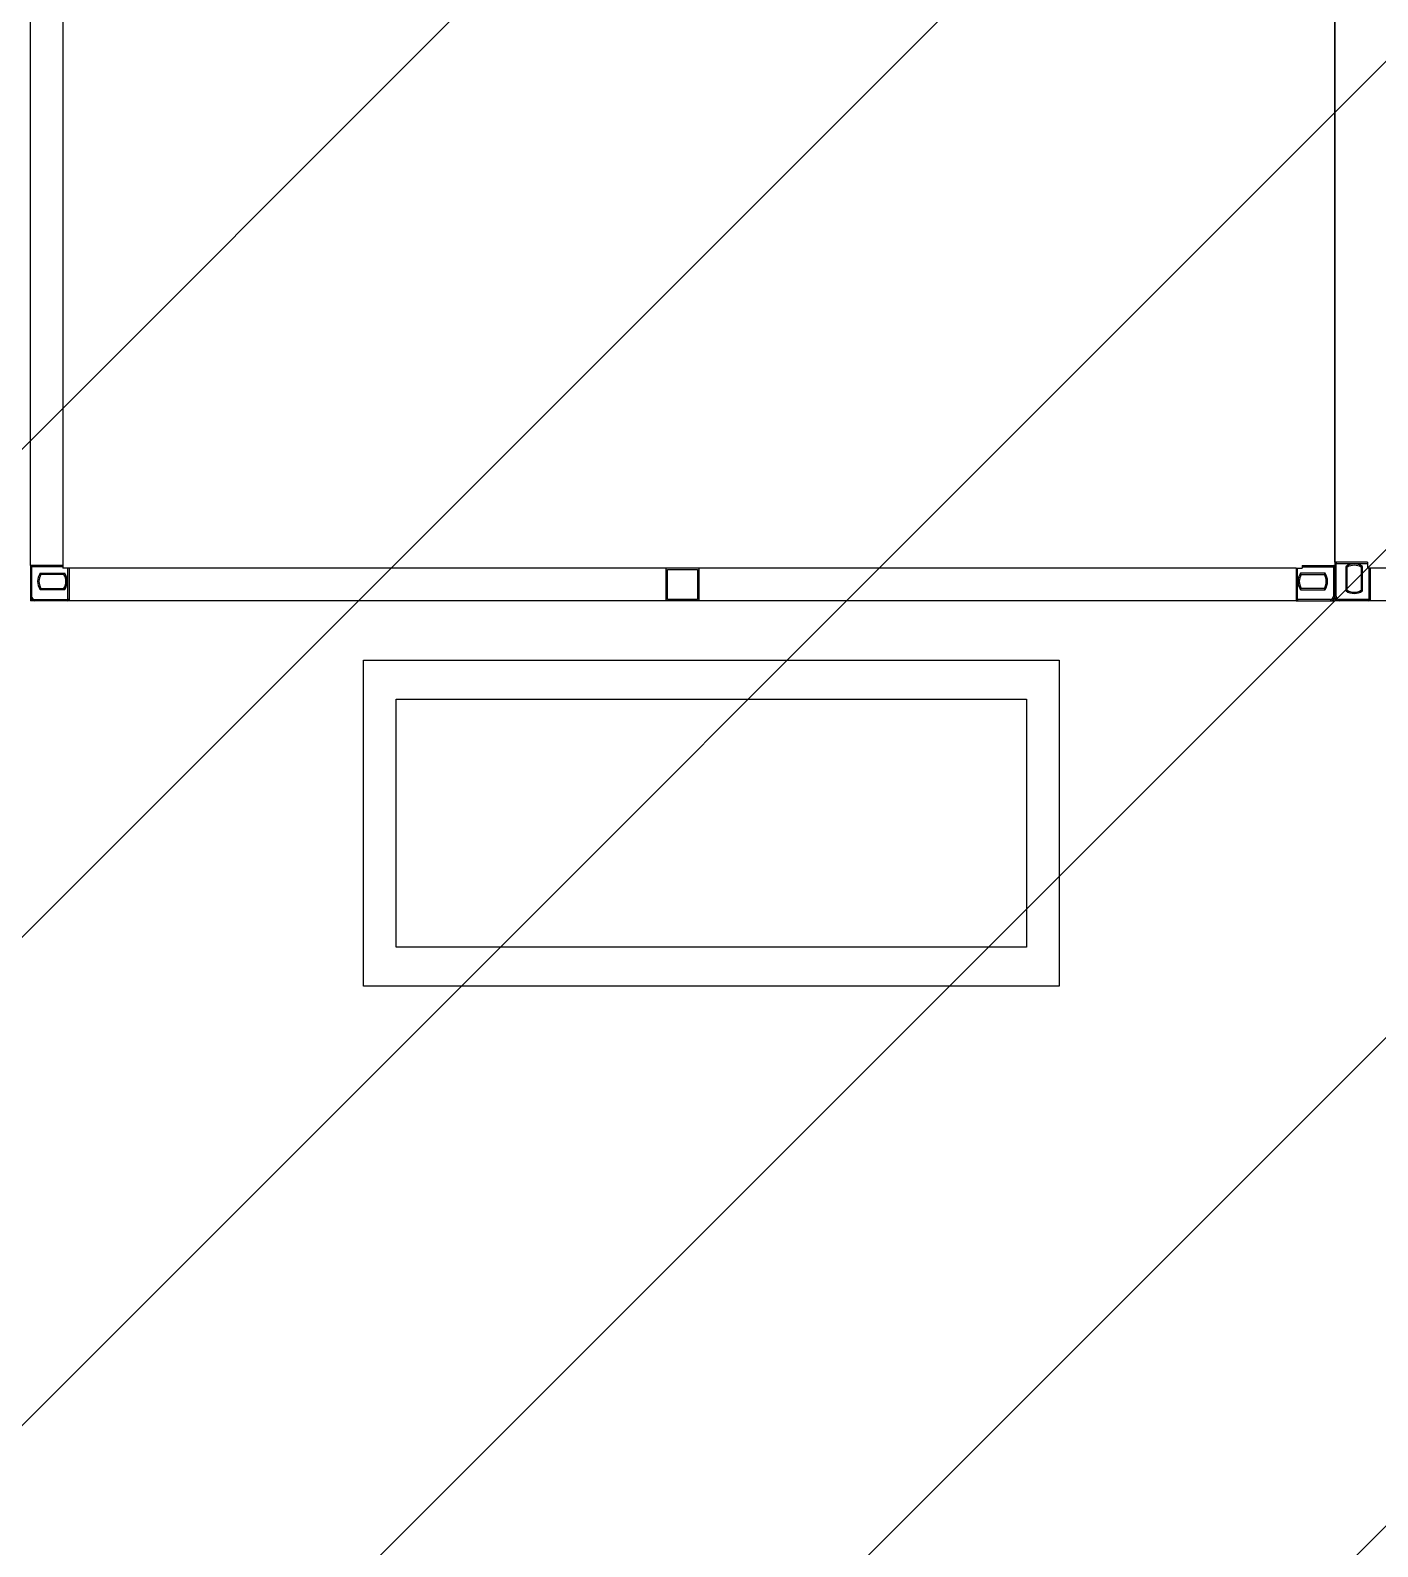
# Model space of a CAD drawing. Header units: millimetres. Extents: x -300 to 383236, y -195106 to -144646.
# Drawn here: x 373571.1 to 373942.9, y -150439 to -150020.5 of the extents above; entities that cross this region are included whole.
import ezdxf

# ---------------------------------------------------------------- set-up
doc = ezdxf.new("R2010")
doc.units = ezdxf.units.MM
doc.header["$LTSCALE"] = 60
doc.layers.add('EQ', color=2, linetype='Continuous')
doc.layers.add('EQUIP', color=2, linetype='Continuous')

# ---------------------------------------------------------------- blocks, each defined once
blk = doc.blocks.new('KEY PLAN_NEW')
h = blk.add_hatch()
h.set_pattern_fill('ANSI31', color=253, scale=2)
h.set_pattern_definition([(45, (-1396.921, -1800.0236), (-4.490128, 4.490128), [])])
edge = h.paths.add_edge_path()
edge.add_line((-2006.86, -1075.94), (-2006.86, -1091.94))
edge.add_line((-2006.86, -1091.94), (-2067.86, -1091.94))
edge.add_line((-2067.86, -1091.94), (-2067.86, -1375.94))
edge.add_line((-2067.86, -1375.94), (-2006.86, -1375.94))
edge.add_line((-2006.86, -1375.94), (-2006.86, -1391.94))
edge.add_line((-2006.86, -1391.94), (-2007.86, -1391.94))
edge.add_line((-2007.86, -1391.94), (-2007.86, -1488.94))
edge.add_line((-2007.86, -1488.94), (-2008.31, -1488.94))
edge.add_arc((-2028.72, -1493.5), 20.91, 12.5777, 76.5787)
edge.add_line((-2023.86, -1473.16), (-2023.86, -1391.94))
edge.add_line((-2023.86, -1391.94), (-2247.86, -1391.94))
edge.add_line((-2247.86, -1391.94), (-2247.86, -1488.94))
edge.add_line((-2247.86, -1488.94), (-2263.86, -1488.94))
edge.add_line((-2263.86, -1488.94), (-2263.86, -1452.18))
edge.add_line((-2263.86, -1452.18), (-2549.86, -1452.18))
edge.add_line((-2549.86, -1452.18), (-2549.86, -1488.94))
edge.add_line((-2549.86, -1488.94), (-2565.86, -1488.94))
edge.add_line((-2565.86, -1488.94), (-2565.86, -1427.94))
edge.add_line((-2565.86, -1427.94), (-2720.86, -1427.94))
edge.add_line((-2720.86, -1427.94), (-2720.86, -1411.94))
edge.add_line((-2720.86, -1411.94), (-2623.86, -1411.94))
edge.add_line((-2623.86, -1411.94), (-2623.86, -1075.94))
edge.add_line((-2623.86, -1075.94), (-2563.86, -1075.94))
edge.add_line((-2563.86, -1075.94), (-2563.86, -1071.94))
edge.add_line((-2563.86, -1071.94), (-2547.86, -1071.94))
edge.add_line((-2547.86, -1071.94), (-2547.86, -1091.94))
edge.add_line((-2547.86, -1091.94), (-2607.86, -1091.94))
edge.add_line((-2607.86, -1091.94), (-2607.86, -1411.94))
edge.add_line((-2607.86, -1411.94), (-2549.86, -1411.94))
edge.add_line((-2549.86, -1411.94), (-2549.86, -1436.18))
edge.add_line((-2549.86, -1436.18), (-2263.86, -1436.18))
edge.add_line((-2263.86, -1436.18), (-2263.86, -1375.94))
edge.add_line((-2263.86, -1375.94), (-2083.86, -1375.94))
edge.add_line((-2083.86, -1375.94), (-2083.86, -1075.94))
edge.add_line((-2083.86, -1075.94), (-2006.86, -1075.94))
at = {"color": 253}
for p, q in [((-2603.86, -1488.38, 46), (-2603.86, -1375.5, 46)), ((-2723.86, -1488.7, 46), (-2723.86, -1435.18, 46)), ((-2720.86, -1435.18, 46), (-2720.86, -1488.7, 46)), ((-2603.86, -1435.18, 46), (-2603.86, -1488.7, 46)), ((-2723.86, -1488.7, 46), (-2723.86, -1491.94, 46)), ((-2720.86, -1488.7, 46), (-2720.86, -1488.94, 46)), ((-2720.3, -1488.94, 46), (-2720.86, -1488.94, 46)), ((-2665.36, -1488.94, 46), (-2720.3, -1488.94, 46)), ((-2665.36, -1491.94, 46), (-2665.36, -1488.94, 46)), ((-2662.36, -1488.94, 46), (-2665.36, -1488.94, 46)), ((-2665.24, -1489.06, 46), (-2662.48, -1489.06, 46)), ((-2665.24, -1489.06, 46), (-2662.48, -1489.06, 46)), ((-2665.24, -1491.82, 46), (-2665.24, -1489.06, 46)), ((-2662.48, -1489.06, 46), (-2662.48, -1491.82, 46)), ((-2662.36, -1488.94, 46), (-2662.36, -1491.94, 46)), ((-2607.42, -1488.94, 46), (-2662.36, -1488.94, 46)), ((-2607.42, -1488.94, 46), (-2606.86, -1488.94, 46)), ((-2606.86, -1488.7, 46), (-2606.86, -1488.94, 46)), ((-2603.86, -1488.38, 46), (-2603.86, -1491.94, 46)), ((-2603.86, -1488.7, 46), (-2603.86, -1491.94, 46)), ((-2600.86, -1488.38, 46), (-2600.86, -1488.94, 46)), ((-2600.62, -1488.94, 46), (-2600.86, -1488.94, 46)), ((-2547.1, -1488.94, 46), (-2600.62, -1488.94, 46)), ((-2720.3, -1491.94, 46), (-2723.86, -1491.94, 46)), ((-2607.42, -1491.94, 46), (-2720.3, -1491.94, 46)), ((-2662.48, -1491.82, 46), (-2665.24, -1491.82, 46)), ((-2607.42, -1491.94, 46), (-2603.86, -1491.94, 46)), ((-2600.62, -1491.94, 46), (-2603.86, -1491.94, 46)), ((-2547.1, -1491.94, 46), (-2600.62, -1491.94, 46))]:
    blk.add_line(p, q, dxfattribs=at)
at = {"color": 253, "linetype": 'Continuous'}
for p, q in [((-2720.86, -1488.7, 46), (-2723.86, -1488.7, 46)), ((-2723.86, -1488.82, 46), (-2723.74, -1488.82, 46)), ((-2723.74, -1488.7, 46), (-2723.74, -1488.82, 46)), ((-2720.86, -1488.82, 46), (-2723.74, -1488.82, 46)), ((-2723.74, -1488.82, 46), (-2723.74, -1491.53, 46)), ((-2722.96, -1489.41, 46), (-2720.7, -1489.41, 46)), ((-2720.77, -1489.53, 46), (-2722.9, -1489.53, 46)), ((-2720.42, -1491.82, 46), (-2720.42, -1488.94, 46)), ((-2720.3, -1488.94, 46), (-2720.3, -1491.94, 46)), ((-2607.42, -1488.94, 46), (-2607.42, -1491.94, 46)), ((-2607.3, -1491.82, 46), (-2607.3, -1488.94, 46)), ((-2604.76, -1489.41, 46), (-2607.02, -1489.41, 46)), ((-2606.96, -1489.53, 46), (-2604.83, -1489.53, 46)), ((-2606.86, -1488.7, 46), (-2603.86, -1488.7, 46)), ((-2606.86, -1488.82, 46), (-2603.98, -1488.82, 46)), ((-2603.98, -1488.7, 46), (-2603.98, -1488.82, 46)), ((-2603.86, -1488.82, 46), (-2603.98, -1488.82, 46)), ((-2603.98, -1488.82, 46), (-2603.98, -1491.53, 46)), ((-2600.86, -1488.38, 46), (-2603.86, -1488.38, 46)), ((-2603.74, -1488.5, 46), (-2603.86, -1488.5, 46)), ((-2603.74, -1488.38, 46), (-2603.74, -1488.5, 46)), ((-2603.74, -1488.5, 46), (-2600.86, -1488.5, 46)), ((-2603.74, -1491.53, 46), (-2603.74, -1488.5, 46)), ((-2602.84, -1488.78, 46), (-2602.84, -1491.04, 46)), ((-2602.72, -1490.98, 46), (-2602.72, -1488.85, 46)), ((-2601.45, -1488.85, 46), (-2601.45, -1490.98, 46)), ((-2601.33, -1491.04, 46), (-2601.33, -1488.78, 46)), ((-2600.74, -1488.94, 46), (-2600.74, -1491.82, 46)), ((-2600.62, -1488.94, 46), (-2600.62, -1491.94, 46)), ((-2720.7, -1490.92, 46), (-2722.96, -1490.92, 46)), ((-2722.9, -1490.8, 46), (-2720.77, -1490.8, 46)), ((-2607.02, -1490.92, 46), (-2604.76, -1490.92, 46)), ((-2604.83, -1490.8, 46), (-2606.96, -1490.8, 46)), ((-2723.74, -1491.53, 46), (-2723.86, -1491.53, 46)), ((-2723.74, -1491.82, 46), (-2723.74, -1491.82, 46)), ((-2723.74, -1491.82, 46), (-2723.74, -1491.82, 46)), ((-2723.45, -1491.82, 46), (-2723.45, -1491.94, 46)), ((-2723.45, -1491.82, 46), (-2720.42, -1491.82, 46)), ((-2720.3, -1491.82, 46), (-2720.42, -1491.82, 46)), ((-2720.42, -1491.82, 46), (-2720.42, -1491.94, 46)), ((-2607.42, -1491.82, 46), (-2607.3, -1491.82, 46)), ((-2607.3, -1491.82, 46), (-2607.3, -1491.94, 46)), ((-2604.27, -1491.82, 46), (-2607.3, -1491.82, 46)), ((-2604.27, -1491.82, 46), (-2604.27, -1491.94, 46)), ((-2603.98, -1491.53, 46), (-2603.86, -1491.53, 46)), ((-2603.98, -1491.82, 46), (-2603.98, -1491.82, 46)), ((-2603.98, -1491.82, 46), (-2603.98, -1491.82, 46)), ((-2603.74, -1491.53, 46), (-2603.86, -1491.53, 46)), ((-2603.74, -1491.82, 46), (-2603.74, -1491.82, 46)), ((-2603.74, -1491.82, 46), (-2603.74, -1491.82, 46)), ((-2603.45, -1491.82, 46), (-2603.45, -1491.94, 46)), ((-2600.74, -1491.82, 46), (-2603.45, -1491.82, 46)), ((-2600.74, -1491.94, 46), (-2600.74, -1491.82, 46)), ((-2600.62, -1491.82, 46), (-2600.74, -1491.82, 46))]:
    blk.add_line(p, q, dxfattribs=at)
for centre, radius, start, end in [((-2723.74, -1488.82, 46), 0.12, 90, 180), ((-2721.83, -1490.16, 46), 1.36, 146.2792, 213.7208), ((-2721.83, -1490.16, 46), 1.24, 149.1964, 210.8036), ((-2721.83, -1490.16, 46), 1.24, 329.1964, 30.8036), ((-2721.83, -1490.16, 46), 1.36, 326.2792, 33.7208), ((-2605.89, -1490.16, 46), 1.36, 146.2792, 213.7208), ((-2605.89, -1490.16, 46), 1.24, 149.1964, 210.8036), ((-2605.89, -1490.16, 46), 1.24, 329.1964, 30.8036), ((-2605.89, -1490.16, 46), 1.36, 326.2792, 33.7208), ((-2603.98, -1488.82, 46), 0.12, 0, 90), ((-2603.74, -1488.5, 46), 0.12, 90, 180), ((-2602.08, -1489.91, 46), 1.36, 56.2792, 123.7208), ((-2602.08, -1489.91, 46), 1.24, 59.1964, 120.8036), ((-2602.08, -1489.91, 46), 1.24, 239.1964, 300.8036), ((-2723.45, -1491.53, 46), 0.41, 180, 270), ((-2723.45, -1491.53, 46), 0.29, 180, 270), ((-2720.42, -1491.82, 46), 0.12, 270, 0), ((-2607.3, -1491.82, 46), 0.12, 180, 270), ((-2604.27, -1491.53, 46), 0.41, 270, 0), ((-2604.27, -1491.53, 46), 0.29, 270, 0), ((-2603.45, -1491.53, 46), 0.41, 180, 270), ((-2603.45, -1491.53, 46), 0.29, 180, 270), ((-2602.08, -1489.91, 46), 1.36, 236.2792, 303.7208), ((-2600.74, -1491.82, 46), 0.12, 270, 0)]:
    blk.add_arc(centre, radius, start, end, dxfattribs=at)
for points, knots in [([(-2722.9, -1489.53, 46), (-2722.9, -1489.53, 46), (-2722.9, -1489.53, 46), (-2722.9, -1489.53, 46), (-2722.9, -1489.53, 46), (-2722.9, -1489.53, 46), (-2722.9, -1489.52, 46), (-2722.9, -1489.52, 46), (-2722.9, -1489.52, 46), (-2722.9, -1489.52, 46), (-2722.9, -1489.52, 46), (-2722.9, -1489.52, 46), (-2722.9, -1489.52, 46), (-2722.9, -1489.51, 46), (-2722.91, -1489.51, 46), (-2722.91, -1489.51, 46), (-2722.91, -1489.51, 46), (-2722.91, -1489.51, 46), (-2722.91, -1489.51, 46), (-2722.91, -1489.51, 46), (-2722.91, -1489.5, 46), (-2722.91, -1489.5, 46), (-2722.92, -1489.5, 46), (-2722.92, -1489.49, 46), (-2722.92, -1489.49, 46), (-2722.92, -1489.49, 46), (-2722.92, -1489.49, 46), (-2722.92, -1489.48, 46), (-2722.92, -1489.48, 46), (-2722.92, -1489.48, 46), (-2722.92, -1489.48, 46), (-2722.93, -1489.48, 46), (-2722.93, -1489.47, 46), (-2722.93, -1489.47, 46), (-2722.94, -1489.46, 46), (-2722.94, -1489.46, 46), (-2722.94, -1489.45, 46), (-2722.94, -1489.45, 46), (-2722.94, -1489.45, 46), (-2722.94, -1489.45, 46), (-2722.94, -1489.45, 46), (-2722.94, -1489.44, 46), (-2722.95, -1489.44, 46), (-2722.95, -1489.43, 46), (-2722.95, -1489.43, 46), (-2722.95, -1489.42, 46), (-2722.96, -1489.42, 46), (-2722.96, -1489.42, 46), (-2722.96, -1489.41, 46), (-2722.96, -1489.41, 46), (-2722.96, -1489.41, 46), (-2722.96, -1489.41, 46), (-2722.96, -1489.41, 46), (-2722.96, -1489.41, 46)], [0, 0, 0, 0, 0.06206, 0.12459, 0.12459, 0.155854, 0.155854, 0.171487, 0.171487, 0.187119, 0.187119, 0.249648, 0.249648, 0.312178, 0.312178, 0.343442, 0.343442, 0.359075, 0.359075, 0.374707, 0.374707, 0.437236, 0.437236, 0.499766, 0.499766, 0.53103, 0.53103, 0.546663, 0.546663, 0.562295, 0.562295, 0.624824, 0.624824, 0.687353, 0.687353, 0.749883, 0.749883, 0.765515, 0.765515, 0.781147, 0.781147, 0.812412, 0.812412, 0.874941, 0.874941, 0.937471, 0.937471, 0.968735, 0.968735, 0.984368, 0.992184, 0.992184, 1, 1, 1, 1]), ([(-2720.77, -1489.53, 46), (-2720.77, -1489.53, 46), (-2720.77, -1489.53, 46), (-2720.77, -1489.53, 46), (-2720.76, -1489.53, 46), (-2720.76, -1489.53, 46), (-2720.76, -1489.52, 46), (-2720.76, -1489.52, 46), (-2720.76, -1489.52, 46), (-2720.76, -1489.52, 46), (-2720.76, -1489.52, 46), (-2720.76, -1489.52, 46), (-2720.76, -1489.52, 46), (-2720.76, -1489.51, 46), (-2720.76, -1489.51, 46), (-2720.76, -1489.51, 46), (-2720.76, -1489.51, 46), (-2720.76, -1489.51, 46), (-2720.75, -1489.51, 46), (-2720.75, -1489.51, 46), (-2720.75, -1489.5, 46), (-2720.75, -1489.5, 46), (-2720.75, -1489.5, 46), (-2720.75, -1489.49, 46), (-2720.74, -1489.49, 46), (-2720.74, -1489.49, 46), (-2720.74, -1489.49, 46), (-2720.74, -1489.48, 46), (-2720.74, -1489.48, 46), (-2720.74, -1489.48, 46), (-2720.74, -1489.48, 46), (-2720.74, -1489.48, 46), (-2720.73, -1489.47, 46), (-2720.73, -1489.47, 46), (-2720.73, -1489.46, 46), (-2720.73, -1489.46, 46), (-2720.72, -1489.45, 46), (-2720.72, -1489.45, 46), (-2720.72, -1489.45, 46), (-2720.72, -1489.45, 46), (-2720.72, -1489.45, 46), (-2720.72, -1489.44, 46), (-2720.72, -1489.44, 46), (-2720.71, -1489.43, 46), (-2720.71, -1489.43, 46), (-2720.71, -1489.42, 46), (-2720.71, -1489.42, 46), (-2720.7, -1489.42, 46), (-2720.7, -1489.41, 46), (-2720.7, -1489.41, 46), (-2720.7, -1489.41, 46), (-2720.7, -1489.41, 46), (-2720.7, -1489.41, 46), (-2720.7, -1489.41, 46)], [0, 0, 0, 0, 0.06206, 0.12459, 0.12459, 0.155854, 0.155854, 0.171487, 0.171487, 0.187119, 0.187119, 0.249648, 0.249648, 0.312178, 0.312178, 0.343442, 0.343442, 0.359075, 0.359075, 0.374707, 0.374707, 0.437236, 0.437236, 0.499766, 0.499766, 0.53103, 0.53103, 0.546663, 0.546663, 0.562295, 0.562295, 0.624824, 0.624824, 0.687353, 0.687353, 0.749883, 0.749883, 0.765515, 0.765515, 0.781147, 0.781147, 0.812412, 0.812412, 0.874941, 0.874941, 0.937471, 0.937471, 0.968735, 0.968735, 0.984368, 0.992184, 0.992184, 1, 1, 1, 1]), ([(-2606.96, -1489.53, 46), (-2606.96, -1489.53, 46), (-2606.96, -1489.53, 46), (-2606.96, -1489.53, 46), (-2606.96, -1489.53, 46), (-2606.96, -1489.53, 46), (-2606.96, -1489.52, 46), (-2606.96, -1489.52, 46), (-2606.96, -1489.52, 46), (-2606.96, -1489.52, 46), (-2606.96, -1489.52, 46), (-2606.96, -1489.52, 46), (-2606.96, -1489.52, 46), (-2606.96, -1489.51, 46), (-2606.97, -1489.51, 46), (-2606.97, -1489.51, 46), (-2606.97, -1489.51, 46), (-2606.97, -1489.51, 46), (-2606.97, -1489.51, 46), (-2606.97, -1489.51, 46), (-2606.97, -1489.5, 46), (-2606.97, -1489.5, 46), (-2606.98, -1489.5, 46), (-2606.98, -1489.49, 46), (-2606.98, -1489.49, 46), (-2606.98, -1489.49, 46), (-2606.98, -1489.49, 46), (-2606.98, -1489.48, 46), (-2606.98, -1489.48, 46), (-2606.98, -1489.48, 46), (-2606.98, -1489.48, 46), (-2606.99, -1489.48, 46), (-2606.99, -1489.47, 46), (-2606.99, -1489.47, 46), (-2607, -1489.46, 46), (-2607, -1489.46, 46), (-2607, -1489.45, 46), (-2607, -1489.45, 46), (-2607, -1489.45, 46), (-2607, -1489.45, 46), (-2607, -1489.45, 46), (-2607, -1489.44, 46), (-2607.01, -1489.44, 46), (-2607.01, -1489.43, 46), (-2607.01, -1489.43, 46), (-2607.02, -1489.42, 46), (-2607.02, -1489.42, 46), (-2607.02, -1489.42, 46), (-2607.02, -1489.41, 46), (-2607.02, -1489.41, 46), (-2607.02, -1489.41, 46), (-2607.02, -1489.41, 46), (-2607.02, -1489.41, 46), (-2607.02, -1489.41, 46)], [0, 0, 0, 0, 0.06206, 0.12459, 0.12459, 0.155854, 0.155854, 0.171487, 0.171487, 0.187119, 0.187119, 0.249648, 0.249648, 0.312178, 0.312178, 0.343442, 0.343442, 0.359075, 0.359075, 0.374707, 0.374707, 0.437236, 0.437236, 0.499766, 0.499766, 0.53103, 0.53103, 0.546663, 0.546663, 0.562295, 0.562295, 0.624824, 0.624824, 0.687353, 0.687353, 0.749883, 0.749883, 0.765515, 0.765515, 0.781147, 0.781147, 0.812412, 0.812412, 0.874941, 0.874941, 0.937471, 0.937471, 0.968735, 0.968735, 0.984368, 0.992184, 0.992184, 1, 1, 1, 1]), ([(-2604.83, -1489.53, 46), (-2604.83, -1489.53, 46), (-2604.83, -1489.53, 46), (-2604.83, -1489.53, 46), (-2604.82, -1489.53, 46), (-2604.82, -1489.53, 46), (-2604.82, -1489.52, 46), (-2604.82, -1489.52, 46), (-2604.82, -1489.52, 46), (-2604.82, -1489.52, 46), (-2604.82, -1489.52, 46), (-2604.82, -1489.52, 46), (-2604.82, -1489.52, 46), (-2604.82, -1489.51, 46), (-2604.82, -1489.51, 46), (-2604.82, -1489.51, 46), (-2604.82, -1489.51, 46), (-2604.82, -1489.51, 46), (-2604.81, -1489.51, 46), (-2604.81, -1489.51, 46), (-2604.81, -1489.5, 46), (-2604.81, -1489.5, 46), (-2604.81, -1489.5, 46), (-2604.81, -1489.49, 46), (-2604.8, -1489.49, 46), (-2604.8, -1489.49, 46), (-2604.8, -1489.49, 46), (-2604.8, -1489.48, 46), (-2604.8, -1489.48, 46), (-2604.8, -1489.48, 46), (-2604.8, -1489.48, 46), (-2604.8, -1489.48, 46), (-2604.79, -1489.47, 46), (-2604.79, -1489.47, 46), (-2604.79, -1489.46, 46), (-2604.79, -1489.46, 46), (-2604.78, -1489.45, 46), (-2604.78, -1489.45, 46), (-2604.78, -1489.45, 46), (-2604.78, -1489.45, 46), (-2604.78, -1489.45, 46), (-2604.78, -1489.44, 46), (-2604.78, -1489.44, 46), (-2604.77, -1489.43, 46), (-2604.77, -1489.43, 46), (-2604.77, -1489.42, 46), (-2604.77, -1489.42, 46), (-2604.76, -1489.42, 46), (-2604.76, -1489.41, 46), (-2604.76, -1489.41, 46), (-2604.76, -1489.41, 46), (-2604.76, -1489.41, 46), (-2604.76, -1489.41, 46), (-2604.76, -1489.41, 46)], [0, 0, 0, 0, 0.06206, 0.12459, 0.12459, 0.155854, 0.155854, 0.171487, 0.171487, 0.187119, 0.187119, 0.249648, 0.249648, 0.312178, 0.312178, 0.343442, 0.343442, 0.359075, 0.359075, 0.374707, 0.374707, 0.437236, 0.437236, 0.499766, 0.499766, 0.53103, 0.53103, 0.546663, 0.546663, 0.562295, 0.562295, 0.624824, 0.624824, 0.687353, 0.687353, 0.749883, 0.749883, 0.765515, 0.765515, 0.781147, 0.781147, 0.812412, 0.812412, 0.874941, 0.874941, 0.937471, 0.937471, 0.968735, 0.968735, 0.984368, 0.992184, 0.992184, 1, 1, 1, 1]), ([(-2602.84, -1488.78, 46), (-2602.84, -1488.78, 46), (-2602.84, -1488.78, 46), (-2602.83, -1488.78, 46), (-2602.83, -1488.78, 46), (-2602.83, -1488.78, 46), (-2602.83, -1488.79, 46), (-2602.83, -1488.79, 46), (-2602.82, -1488.79, 46), (-2602.82, -1488.79, 46), (-2602.81, -1488.8, 46), (-2602.81, -1488.8, 46), (-2602.8, -1488.8, 46), (-2602.8, -1488.8, 46), (-2602.8, -1488.8, 46), (-2602.8, -1488.8, 46), (-2602.79, -1488.81, 46), (-2602.79, -1488.81, 46), (-2602.79, -1488.81, 46), (-2602.79, -1488.81, 46), (-2602.78, -1488.81, 46), (-2602.78, -1488.82, 46), (-2602.77, -1488.82, 46), (-2602.77, -1488.82, 46), (-2602.76, -1488.82, 46), (-2602.76, -1488.82, 46), (-2602.76, -1488.82, 46), (-2602.76, -1488.82, 46), (-2602.76, -1488.83, 46), (-2602.76, -1488.83, 46), (-2602.75, -1488.83, 46), (-2602.75, -1488.83, 46), (-2602.74, -1488.83, 46), (-2602.74, -1488.83, 46), (-2602.74, -1488.84, 46), (-2602.74, -1488.84, 46), (-2602.74, -1488.84, 46), (-2602.74, -1488.84, 46), (-2602.73, -1488.84, 46), (-2602.73, -1488.84, 46), (-2602.73, -1488.84, 46), (-2602.73, -1488.84, 46), (-2602.73, -1488.84, 46), (-2602.72, -1488.84, 46), (-2602.72, -1488.85, 46), (-2602.72, -1488.85, 46), (-2602.72, -1488.85, 46), (-2602.72, -1488.85, 46), (-2602.72, -1488.85, 46), (-2602.72, -1488.85, 46), (-2602.72, -1488.85, 46), (-2602.72, -1488.85, 46), (-2602.72, -1488.85, 46), (-2602.72, -1488.85, 46)], [0, 0, 0, 0, 0.00782, 0.00782, 0.015639, 0.031279, 0.031279, 0.062557, 0.062557, 0.125114, 0.125114, 0.187671, 0.187671, 0.21895, 0.21895, 0.234589, 0.234589, 0.250228, 0.250228, 0.312785, 0.312785, 0.375342, 0.375342, 0.437899, 0.437899, 0.453538, 0.453538, 0.469178, 0.469178, 0.500456, 0.500456, 0.563013, 0.563013, 0.62557, 0.62557, 0.641209, 0.641209, 0.656849, 0.656849, 0.688127, 0.688127, 0.750684, 0.750684, 0.813241, 0.813241, 0.828881, 0.828881, 0.84452, 0.84452, 0.875798, 0.875798, 0.938355, 1, 1, 1, 1]), ([(-2601.45, -1488.85, 46), (-2601.45, -1488.85, 46), (-2601.45, -1488.85, 46), (-2601.45, -1488.85, 46), (-2601.44, -1488.85, 46), (-2601.44, -1488.85, 46), (-2601.44, -1488.85, 46), (-2601.44, -1488.85, 46), (-2601.44, -1488.85, 46), (-2601.44, -1488.85, 46), (-2601.44, -1488.84, 46), (-2601.44, -1488.84, 46), (-2601.43, -1488.84, 46), (-2601.43, -1488.84, 46), (-2601.43, -1488.84, 46), (-2601.43, -1488.84, 46), (-2601.43, -1488.84, 46), (-2601.43, -1488.84, 46), (-2601.43, -1488.84, 46), (-2601.43, -1488.84, 46), (-2601.42, -1488.83, 46), (-2601.42, -1488.83, 46), (-2601.41, -1488.83, 46), (-2601.41, -1488.83, 46), (-2601.41, -1488.83, 46), (-2601.41, -1488.83, 46), (-2601.4, -1488.82, 46), (-2601.4, -1488.82, 46), (-2601.4, -1488.82, 46), (-2601.4, -1488.82, 46), (-2601.4, -1488.82, 46), (-2601.39, -1488.82, 46), (-2601.39, -1488.82, 46), (-2601.38, -1488.81, 46), (-2601.38, -1488.81, 46), (-2601.37, -1488.81, 46), (-2601.37, -1488.81, 46), (-2601.37, -1488.81, 46), (-2601.37, -1488.8, 46), (-2601.37, -1488.8, 46), (-2601.36, -1488.8, 46), (-2601.36, -1488.8, 46), (-2601.36, -1488.8, 46), (-2601.35, -1488.8, 46), (-2601.35, -1488.79, 46), (-2601.34, -1488.79, 46), (-2601.34, -1488.79, 46), (-2601.33, -1488.79, 46), (-2601.33, -1488.78, 46), (-2601.33, -1488.78, 46), (-2601.33, -1488.78, 46), (-2601.33, -1488.78, 46), (-2601.33, -1488.78, 46), (-2601.33, -1488.78, 46)], [0, 0, 0, 0, 0.06206, 0.12459, 0.12459, 0.155854, 0.155854, 0.171487, 0.171487, 0.187119, 0.187119, 0.249648, 0.249648, 0.312178, 0.312178, 0.343442, 0.343442, 0.359075, 0.359075, 0.374707, 0.374707, 0.437236, 0.437236, 0.499766, 0.499766, 0.53103, 0.53103, 0.546663, 0.546663, 0.562295, 0.562295, 0.624824, 0.624824, 0.687353, 0.687353, 0.749883, 0.749883, 0.765515, 0.765515, 0.781147, 0.781147, 0.812412, 0.812412, 0.874941, 0.874941, 0.937471, 0.937471, 0.968735, 0.968735, 0.984368, 0.992184, 0.992184, 1, 1, 1, 1]), ([(-2722.96, -1490.92, 46), (-2722.96, -1490.92, 46), (-2722.96, -1490.92, 46), (-2722.96, -1490.92, 46), (-2722.96, -1490.92, 46), (-2722.96, -1490.91, 46), (-2722.96, -1490.91, 46), (-2722.96, -1490.91, 46), (-2722.95, -1490.9, 46), (-2722.95, -1490.9, 46), (-2722.95, -1490.89, 46), (-2722.95, -1490.89, 46), (-2722.94, -1490.88, 46), (-2722.94, -1490.88, 46), (-2722.94, -1490.88, 46), (-2722.94, -1490.88, 46), (-2722.94, -1490.88, 46), (-2722.94, -1490.88, 46), (-2722.94, -1490.87, 46), (-2722.94, -1490.87, 46), (-2722.93, -1490.86, 46), (-2722.93, -1490.86, 46), (-2722.93, -1490.85, 46), (-2722.92, -1490.85, 46), (-2722.92, -1490.84, 46), (-2722.92, -1490.84, 46), (-2722.92, -1490.84, 46), (-2722.92, -1490.84, 46), (-2722.92, -1490.84, 46), (-2722.92, -1490.84, 46), (-2722.92, -1490.83, 46), (-2722.92, -1490.83, 46), (-2722.91, -1490.83, 46), (-2722.91, -1490.82, 46), (-2722.91, -1490.82, 46), (-2722.91, -1490.82, 46), (-2722.91, -1490.82, 46), (-2722.91, -1490.82, 46), (-2722.91, -1490.82, 46), (-2722.91, -1490.82, 46), (-2722.9, -1490.81, 46), (-2722.9, -1490.81, 46), (-2722.9, -1490.81, 46), (-2722.9, -1490.81, 46), (-2722.9, -1490.8, 46), (-2722.9, -1490.8, 46), (-2722.9, -1490.8, 46), (-2722.9, -1490.8, 46), (-2722.9, -1490.8, 46), (-2722.9, -1490.8, 46), (-2722.9, -1490.8, 46), (-2722.9, -1490.8, 46), (-2722.9, -1490.8, 46), (-2722.9, -1490.8, 46)], [0, 0, 0, 0, 0.00782, 0.00782, 0.015639, 0.031279, 0.031279, 0.062557, 0.062557, 0.125114, 0.125114, 0.187671, 0.187671, 0.21895, 0.21895, 0.234589, 0.234589, 0.250228, 0.250228, 0.312785, 0.312785, 0.375342, 0.375342, 0.437899, 0.437899, 0.453538, 0.453538, 0.469178, 0.469178, 0.500456, 0.500456, 0.563013, 0.563013, 0.62557, 0.62557, 0.641209, 0.641209, 0.656849, 0.656849, 0.688127, 0.688127, 0.750684, 0.750684, 0.813241, 0.813241, 0.828881, 0.828881, 0.84452, 0.84452, 0.875798, 0.875798, 0.938355, 1, 1, 1, 1]), ([(-2720.7, -1490.92, 46), (-2720.7, -1490.92, 46), (-2720.7, -1490.92, 46), (-2720.7, -1490.92, 46), (-2720.7, -1490.92, 46), (-2720.7, -1490.91, 46), (-2720.7, -1490.91, 46), (-2720.71, -1490.91, 46), (-2720.71, -1490.9, 46), (-2720.71, -1490.9, 46), (-2720.71, -1490.89, 46), (-2720.72, -1490.89, 46), (-2720.72, -1490.88, 46), (-2720.72, -1490.88, 46), (-2720.72, -1490.88, 46), (-2720.72, -1490.88, 46), (-2720.72, -1490.88, 46), (-2720.72, -1490.88, 46), (-2720.73, -1490.87, 46), (-2720.73, -1490.87, 46), (-2720.73, -1490.86, 46), (-2720.73, -1490.86, 46), (-2720.74, -1490.85, 46), (-2720.74, -1490.85, 46), (-2720.74, -1490.84, 46), (-2720.74, -1490.84, 46), (-2720.74, -1490.84, 46), (-2720.74, -1490.84, 46), (-2720.74, -1490.84, 46), (-2720.74, -1490.84, 46), (-2720.75, -1490.83, 46), (-2720.75, -1490.83, 46), (-2720.75, -1490.83, 46), (-2720.75, -1490.82, 46), (-2720.75, -1490.82, 46), (-2720.75, -1490.82, 46), (-2720.76, -1490.82, 46), (-2720.76, -1490.82, 46), (-2720.76, -1490.82, 46), (-2720.76, -1490.82, 46), (-2720.76, -1490.81, 46), (-2720.76, -1490.81, 46), (-2720.76, -1490.81, 46), (-2720.76, -1490.81, 46), (-2720.76, -1490.8, 46), (-2720.76, -1490.8, 46), (-2720.76, -1490.8, 46), (-2720.76, -1490.8, 46), (-2720.76, -1490.8, 46), (-2720.76, -1490.8, 46), (-2720.77, -1490.8, 46), (-2720.77, -1490.8, 46), (-2720.77, -1490.8, 46), (-2720.77, -1490.8, 46)], [0, 0, 0, 0, 0.00782, 0.00782, 0.015639, 0.031279, 0.031279, 0.062557, 0.062557, 0.125114, 0.125114, 0.187671, 0.187671, 0.21895, 0.21895, 0.234589, 0.234589, 0.250228, 0.250228, 0.312785, 0.312785, 0.375342, 0.375342, 0.437899, 0.437899, 0.453538, 0.453538, 0.469178, 0.469178, 0.500456, 0.500456, 0.563013, 0.563013, 0.62557, 0.62557, 0.641209, 0.641209, 0.656849, 0.656849, 0.688127, 0.688127, 0.750684, 0.750684, 0.813241, 0.813241, 0.828881, 0.828881, 0.84452, 0.84452, 0.875798, 0.875798, 0.938355, 1, 1, 1, 1]), ([(-2607.02, -1490.92, 46), (-2607.02, -1490.92, 46), (-2607.02, -1490.92, 46), (-2607.02, -1490.92, 46), (-2607.02, -1490.92, 46), (-2607.02, -1490.91, 46), (-2607.02, -1490.91, 46), (-2607.02, -1490.91, 46), (-2607.02, -1490.9, 46), (-2607.01, -1490.9, 46), (-2607.01, -1490.89, 46), (-2607.01, -1490.89, 46), (-2607, -1490.88, 46), (-2607, -1490.88, 46), (-2607, -1490.88, 46), (-2607, -1490.88, 46), (-2607, -1490.88, 46), (-2607, -1490.88, 46), (-2607, -1490.87, 46), (-2607, -1490.87, 46), (-2606.99, -1490.86, 46), (-2606.99, -1490.86, 46), (-2606.99, -1490.85, 46), (-2606.98, -1490.85, 46), (-2606.98, -1490.84, 46), (-2606.98, -1490.84, 46), (-2606.98, -1490.84, 46), (-2606.98, -1490.84, 46), (-2606.98, -1490.84, 46), (-2606.98, -1490.84, 46), (-2606.98, -1490.83, 46), (-2606.98, -1490.83, 46), (-2606.97, -1490.83, 46), (-2606.97, -1490.82, 46), (-2606.97, -1490.82, 46), (-2606.97, -1490.82, 46), (-2606.97, -1490.82, 46), (-2606.97, -1490.82, 46), (-2606.97, -1490.82, 46), (-2606.97, -1490.82, 46), (-2606.96, -1490.81, 46), (-2606.96, -1490.81, 46), (-2606.96, -1490.81, 46), (-2606.96, -1490.81, 46), (-2606.96, -1490.8, 46), (-2606.96, -1490.8, 46), (-2606.96, -1490.8, 46), (-2606.96, -1490.8, 46), (-2606.96, -1490.8, 46), (-2606.96, -1490.8, 46), (-2606.96, -1490.8, 46), (-2606.96, -1490.8, 46), (-2606.96, -1490.8, 46), (-2606.96, -1490.8, 46)], [0, 0, 0, 0, 0.00782, 0.00782, 0.015639, 0.031279, 0.031279, 0.062557, 0.062557, 0.125114, 0.125114, 0.187671, 0.187671, 0.21895, 0.21895, 0.234589, 0.234589, 0.250228, 0.250228, 0.312785, 0.312785, 0.375342, 0.375342, 0.437899, 0.437899, 0.453538, 0.453538, 0.469178, 0.469178, 0.500456, 0.500456, 0.563013, 0.563013, 0.62557, 0.62557, 0.641209, 0.641209, 0.656849, 0.656849, 0.688127, 0.688127, 0.750684, 0.750684, 0.813241, 0.813241, 0.828881, 0.828881, 0.84452, 0.84452, 0.875798, 0.875798, 0.938355, 1, 1, 1, 1]), ([(-2604.76, -1490.92, 46), (-2604.76, -1490.92, 46), (-2604.76, -1490.92, 46), (-2604.76, -1490.92, 46), (-2604.76, -1490.92, 46), (-2604.76, -1490.91, 46), (-2604.76, -1490.91, 46), (-2604.77, -1490.91, 46), (-2604.77, -1490.9, 46), (-2604.77, -1490.9, 46), (-2604.77, -1490.89, 46), (-2604.78, -1490.89, 46), (-2604.78, -1490.88, 46), (-2604.78, -1490.88, 46), (-2604.78, -1490.88, 46), (-2604.78, -1490.88, 46), (-2604.78, -1490.88, 46), (-2604.78, -1490.88, 46), (-2604.79, -1490.87, 46), (-2604.79, -1490.87, 46), (-2604.79, -1490.86, 46), (-2604.79, -1490.86, 46), (-2604.8, -1490.85, 46), (-2604.8, -1490.85, 46), (-2604.8, -1490.84, 46), (-2604.8, -1490.84, 46), (-2604.8, -1490.84, 46), (-2604.8, -1490.84, 46), (-2604.8, -1490.84, 46), (-2604.8, -1490.84, 46), (-2604.81, -1490.83, 46), (-2604.81, -1490.83, 46), (-2604.81, -1490.83, 46), (-2604.81, -1490.82, 46), (-2604.81, -1490.82, 46), (-2604.81, -1490.82, 46), (-2604.82, -1490.82, 46), (-2604.82, -1490.82, 46), (-2604.82, -1490.82, 46), (-2604.82, -1490.82, 46), (-2604.82, -1490.81, 46), (-2604.82, -1490.81, 46), (-2604.82, -1490.81, 46), (-2604.82, -1490.81, 46), (-2604.82, -1490.8, 46), (-2604.82, -1490.8, 46), (-2604.82, -1490.8, 46), (-2604.82, -1490.8, 46), (-2604.82, -1490.8, 46), (-2604.82, -1490.8, 46), (-2604.83, -1490.8, 46), (-2604.83, -1490.8, 46), (-2604.83, -1490.8, 46), (-2604.83, -1490.8, 46)], [0, 0, 0, 0, 0.00782, 0.00782, 0.015639, 0.031279, 0.031279, 0.062557, 0.062557, 0.125114, 0.125114, 0.187671, 0.187671, 0.21895, 0.21895, 0.234589, 0.234589, 0.250228, 0.250228, 0.312785, 0.312785, 0.375342, 0.375342, 0.437899, 0.437899, 0.453538, 0.453538, 0.469178, 0.469178, 0.500456, 0.500456, 0.563013, 0.563013, 0.62557, 0.62557, 0.641209, 0.641209, 0.656849, 0.656849, 0.688127, 0.688127, 0.750684, 0.750684, 0.813241, 0.813241, 0.828881, 0.828881, 0.84452, 0.84452, 0.875798, 0.875798, 0.938355, 1, 1, 1, 1]), ([(-2602.84, -1491.04, 46), (-2602.84, -1491.04, 46), (-2602.84, -1491.04, 46), (-2602.83, -1491.04, 46), (-2602.83, -1491.04, 46), (-2602.83, -1491.04, 46), (-2602.83, -1491.04, 46), (-2602.83, -1491.04, 46), (-2602.82, -1491.04, 46), (-2602.82, -1491.03, 46), (-2602.81, -1491.03, 46), (-2602.81, -1491.03, 46), (-2602.8, -1491.03, 46), (-2602.8, -1491.03, 46), (-2602.8, -1491.02, 46), (-2602.8, -1491.02, 46), (-2602.79, -1491.02, 46), (-2602.79, -1491.02, 46), (-2602.79, -1491.02, 46), (-2602.79, -1491.02, 46), (-2602.78, -1491.01, 46), (-2602.78, -1491.01, 46), (-2602.77, -1491.01, 46), (-2602.77, -1491.01, 46), (-2602.76, -1491, 46), (-2602.76, -1491, 46), (-2602.76, -1491, 46), (-2602.76, -1491, 46), (-2602.76, -1491, 46), (-2602.76, -1491, 46), (-2602.75, -1491, 46), (-2602.75, -1491, 46), (-2602.74, -1490.99, 46), (-2602.74, -1490.99, 46), (-2602.74, -1490.99, 46), (-2602.74, -1490.99, 46), (-2602.74, -1490.99, 46), (-2602.74, -1490.99, 46), (-2602.73, -1490.99, 46), (-2602.73, -1490.99, 46), (-2602.73, -1490.99, 46), (-2602.73, -1490.99, 46), (-2602.73, -1490.98, 46), (-2602.72, -1490.98, 46), (-2602.72, -1490.98, 46), (-2602.72, -1490.98, 46), (-2602.72, -1490.98, 46), (-2602.72, -1490.98, 46), (-2602.72, -1490.98, 46), (-2602.72, -1490.98, 46), (-2602.72, -1490.98, 46), (-2602.72, -1490.98, 46), (-2602.72, -1490.98, 46), (-2602.72, -1490.98, 46)], [0, 0, 0, 0, 0.00782, 0.00782, 0.015639, 0.031279, 0.031279, 0.062557, 0.062557, 0.125114, 0.125114, 0.187671, 0.187671, 0.21895, 0.21895, 0.234589, 0.234589, 0.250228, 0.250228, 0.312785, 0.312785, 0.375342, 0.375342, 0.437899, 0.437899, 0.453538, 0.453538, 0.469178, 0.469178, 0.500456, 0.500456, 0.563013, 0.563013, 0.62557, 0.62557, 0.641209, 0.641209, 0.656849, 0.656849, 0.688127, 0.688127, 0.750684, 0.750684, 0.813241, 0.813241, 0.828881, 0.828881, 0.84452, 0.84452, 0.875798, 0.875798, 0.938355, 1, 1, 1, 1]), ([(-2601.45, -1490.98, 46), (-2601.45, -1490.98, 46), (-2601.45, -1490.98, 46), (-2601.45, -1490.98, 46), (-2601.44, -1490.98, 46), (-2601.44, -1490.98, 46), (-2601.44, -1490.98, 46), (-2601.44, -1490.98, 46), (-2601.44, -1490.98, 46), (-2601.44, -1490.98, 46), (-2601.44, -1490.98, 46), (-2601.44, -1490.98, 46), (-2601.43, -1490.99, 46), (-2601.43, -1490.99, 46), (-2601.43, -1490.99, 46), (-2601.43, -1490.99, 46), (-2601.43, -1490.99, 46), (-2601.43, -1490.99, 46), (-2601.43, -1490.99, 46), (-2601.43, -1490.99, 46), (-2601.42, -1490.99, 46), (-2601.42, -1490.99, 46), (-2601.41, -1491, 46), (-2601.41, -1491, 46), (-2601.41, -1491, 46), (-2601.41, -1491, 46), (-2601.4, -1491, 46), (-2601.4, -1491, 46), (-2601.4, -1491, 46), (-2601.4, -1491, 46), (-2601.4, -1491.01, 46), (-2601.39, -1491.01, 46), (-2601.39, -1491.01, 46), (-2601.38, -1491.01, 46), (-2601.38, -1491.02, 46), (-2601.37, -1491.02, 46), (-2601.37, -1491.02, 46), (-2601.37, -1491.02, 46), (-2601.37, -1491.02, 46), (-2601.37, -1491.02, 46), (-2601.36, -1491.03, 46), (-2601.36, -1491.03, 46), (-2601.36, -1491.03, 46), (-2601.35, -1491.03, 46), (-2601.35, -1491.03, 46), (-2601.34, -1491.04, 46), (-2601.34, -1491.04, 46), (-2601.33, -1491.04, 46), (-2601.33, -1491.04, 46), (-2601.33, -1491.04, 46), (-2601.33, -1491.04, 46), (-2601.33, -1491.04, 46), (-2601.33, -1491.04, 46), (-2601.33, -1491.04, 46)], [0, 0, 0, 0, 0.06206, 0.12459, 0.12459, 0.155854, 0.155854, 0.171487, 0.171487, 0.187119, 0.187119, 0.249648, 0.249648, 0.312178, 0.312178, 0.343442, 0.343442, 0.359075, 0.359075, 0.374707, 0.374707, 0.437236, 0.437236, 0.499766, 0.499766, 0.53103, 0.53103, 0.546663, 0.546663, 0.562295, 0.562295, 0.624824, 0.624824, 0.687353, 0.687353, 0.749883, 0.749883, 0.765515, 0.765515, 0.781147, 0.781147, 0.812412, 0.812412, 0.874941, 0.874941, 0.937471, 0.937471, 0.968735, 0.968735, 0.984368, 0.992184, 0.992184, 1, 1, 1, 1])]:
    blk.add_open_spline(points, degree=3, knots=knots, dxfattribs=at)
at = {"layer": 'EQ', "color": 253, "linetype": 'Continuous', "elevation": 46}
blk.add_lwpolyline([(-2629.22, -1527.39), (-2693.22, -1527.39), (-2693.22, -1497.39), (-2629.22, -1497.39)], close=True, dxfattribs=at)
at = {"layer": 'EQUIP', "color": 253, "elevation": 46}
blk.add_lwpolyline([(-2632.22, -1523.79), (-2690.22, -1523.79), (-2690.22, -1500.99), (-2632.22, -1500.99)], close=True, dxfattribs=at)

msp = doc.modelspace()

# ---------------------------------------------------------------- hatches: boundary and pattern name
h = msp.add_hatch()
h.set_pattern_fill('ANSI31', color=3, scale=30)
h.set_pattern_definition([(45, (370071.35, -304771.26), (-67.35192, 67.35192), [])])
h.paths.add_polyline_path([(376837.6, -151163.33), (373336.09, -151163.33), (373336.09, -148265.62), (376837.6, -148265.62)])

# ---------------------------------------------------------------- block references
at = {"xscale": 3, "yscale": 3, "zscale": 3}
msp.add_blockref('KEY PLAN_NEW', (381742.71, -145702.13), dxfattribs=at)

doc.saveas('drawing.dxf')
